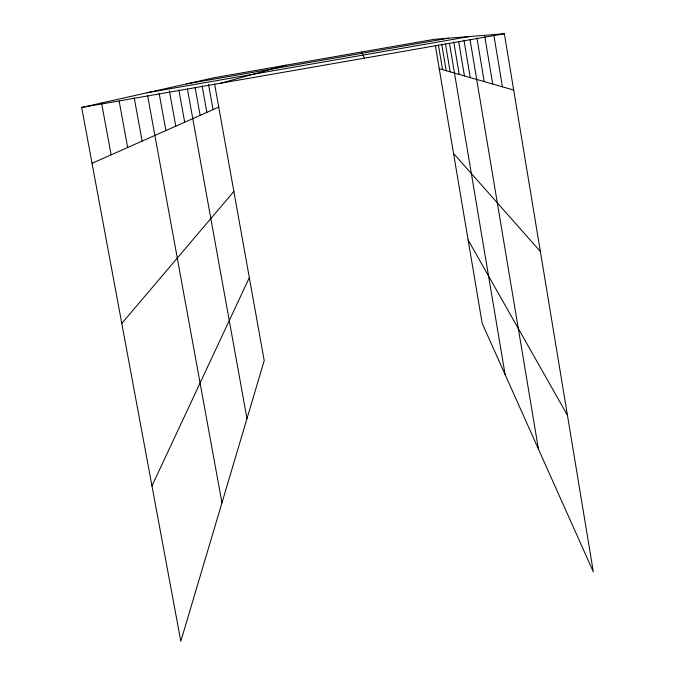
<?xml version="1.0" encoding="UTF-8"?>
<svg xmlns="http://www.w3.org/2000/svg" width="675" height="675" viewBox="0 0 675 675"><rect width="100%" height="100%" fill="white"/><g stroke="black" fill="none" stroke-linecap="round" stroke-linejoin="round"><path stroke-width="1.01" d="M151.968 485.916L249.328 277.644M121.787 323.435L233.871 191.447M92.036 163.299L218.751 107.106M220.717 83.211L286.242 65.154M214.582 83.894L264.212 360.644L180.816 641.25L81.667 107.46L213.502 77.844L434.287 39.327L504.368 33.75L593.333 571.843L482.186 323.317L435.316 45.411M186.511 83.903L448.613 38.188M147.099 92.753L469.538 36.517M81.667 107.46L504.368 33.75M439.248 68.715L513.675 90.045M453.532 153.411L540.363 251.48M468.129 239.971L567.447 415.277M361.311 52.059L364.433 58.151M119.154 101.183L127.676 147.496M101.562 102.988L111.139 154.828M147.656 95.808L221.957 502.816M134.207 97.799L142.138 141.083M187.431 89.007L246.974 418.643M178.841 89.843L184.697 122.209M169.4 90.982L175.787 126.158M159.123 93.285L165.907 130.545M208.491 84.248L213.055 109.637M202.078 85.733L206.871 112.371M195.092 87.37L200.137 115.358M438.455 45.191L442.581 69.677M470.053 39.589L538.439 449.103M463.961 40.053L470.247 77.6M458.671 41.496L464.442 75.938M453.752 41.901L459.211 74.436M449.474 43.318L505.119 374.608M445.399 43.563L450.157 71.845M441.703 43.951L446.209 70.715M493.94 35.615L502.428 86.822M484.777 36.357L492.708 84.037M476.947 38.036L484.203 81.599"/></g></svg>
